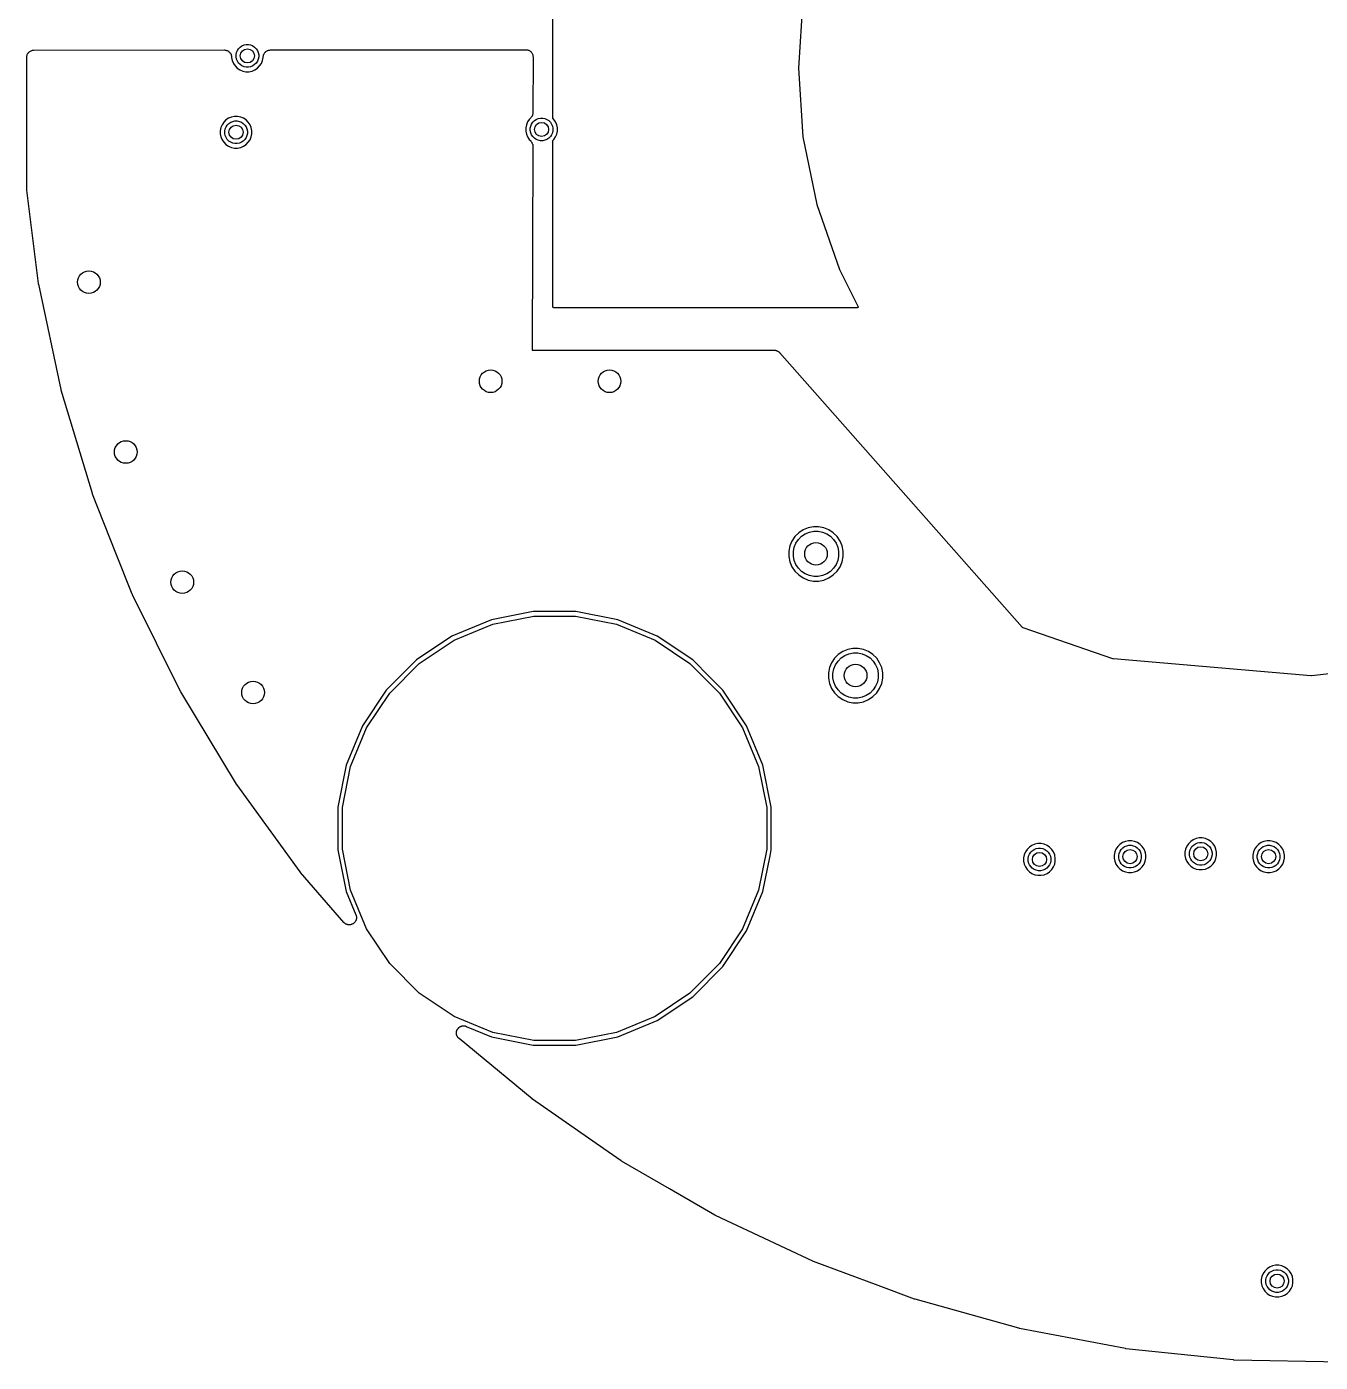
# Model space of a CAD drawing. Extents: x 115.8 to 161.5, y -138.1 to -92.4.
# Drawn here: x 115.9 to 138.76, y -138.13 to -114.53 of the extents above; entities that cross this region are included whole.
import ezdxf

# ---------------------------------------------------------------- set-up
doc = ezdxf.new("R2010")
doc.units = 0
doc.layers.add('BLACK', color=7, linetype='CONTINUOUS')

msp = doc.modelspace()

# ---------------------------------------------------------------- linework, layer by layer
at = {"layer": 'BLACK', "linetype": 'CONTINUOUS'}
for p, q in [((125.2, -116.149), (125.2, -113.42)), ((129.62, -114.049), (129.539, -115.265)), ((119.623, -114.955), (119.645, -114.923)), ((119.645, -114.923), (119.673, -114.895)), ((119.673, -114.895), (119.705, -114.873)), ((119.705, -114.873), (119.742, -114.858)), ((119.742, -114.858), (119.78, -114.85)), ((119.78, -114.85), (119.82, -114.85)), ((119.82, -114.85), (119.858, -114.858)), ((119.858, -114.858), (119.895, -114.873)), ((119.895, -114.873), (119.927, -114.895)), ((119.927, -114.895), (119.955, -114.923)), ((119.955, -114.923), (119.977, -114.955)), ((115.9, -115.075), (115.901, -115.063)), ((115.9, -115.076), (115.9, -115.075)), ((115.9, -115.076), (115.9, -115.076)), ((115.9, -115.076), (115.9, -115.076)), ((115.9, -115.077), (115.9, -115.076)), ((115.9, -117.405), (115.9, -115.077)), ((115.901, -115.063), (115.903, -115.051)), ((115.903, -115.05), (115.906, -115.039)), ((115.903, -115.051), (115.903, -115.05)), ((115.903, -115.051), (115.903, -115.051)), ((115.906, -115.039), (115.91, -115.028)), ((115.91, -115.027), (115.916, -115.016)), ((115.91, -115.028), (115.91, -115.027)), ((115.91, -115.027), (115.91, -115.027)), ((115.916, -115.016), (115.922, -115.006)), ((115.922, -115.005), (115.93, -114.996)), ((115.922, -115.006), (115.922, -115.005)), ((115.922, -115.006), (115.922, -115.006)), ((115.93, -114.996), (115.937, -114.987)), ((115.937, -114.987), (115.938, -114.987)), ((115.938, -114.986), (115.947, -114.979)), ((115.938, -114.987), (115.938, -114.986)), ((115.947, -114.979), (115.957, -114.971)), ((115.957, -114.971), (115.968, -114.965)), ((115.957, -114.971), (115.957, -114.971)), ((115.957, -114.971), (115.957, -114.971)), ((115.968, -114.965), (115.978, -114.96)), ((115.978, -114.96), (115.979, -114.959)), ((115.979, -114.959), (115.991, -114.956)), ((115.979, -114.959), (115.979, -114.959)), ((115.991, -114.956), (116.002, -114.952)), ((116.002, -114.952), (116.003, -114.952)), ((116.003, -114.952), (116.015, -114.951)), ((116.003, -114.952), (116.003, -114.952)), ((116.015, -114.951), (116.027, -114.95)), ((116.027, -114.95), (119.393, -114.946)), ((119.393, -114.946), (119.394, -114.946)), ((119.394, -114.946), (119.394, -114.946)), ((119.394, -114.946), (119.394, -114.946)), ((119.394, -114.946), (119.395, -114.946)), ((119.395, -114.946), (119.407, -114.948)), ((119.407, -114.948), (119.419, -114.949)), ((119.419, -114.949), (119.419, -114.949)), ((119.419, -114.949), (119.419, -114.949)), ((119.419, -114.949), (119.431, -114.953)), ((119.431, -114.953), (119.442, -114.956)), ((119.442, -114.956), (119.443, -114.957)), ((119.443, -114.957), (119.443, -114.957)), ((119.443, -114.957), (119.453, -114.962)), ((119.453, -114.962), (119.464, -114.968)), ((119.464, -114.968), (119.464, -114.968)), ((119.464, -114.968), (119.465, -114.969)), ((119.465, -114.969), (119.474, -114.976)), ((119.474, -114.976), (119.483, -114.984)), ((119.483, -114.984), (119.483, -114.984)), ((119.483, -114.984), (119.484, -114.984)), ((119.484, -114.984), (119.491, -114.994)), ((119.491, -114.994), (119.499, -115.003)), ((119.499, -115.003), (119.499, -115.003)), ((119.499, -115.003), (119.499, -115.004)), ((119.499, -115.004), (119.505, -115.014)), ((119.505, -115.014), (119.51, -115.025)), ((119.51, -115.025), (119.511, -115.025)), ((119.511, -115.025), (119.511, -115.026)), ((119.511, -115.026), (119.514, -115.037)), ((119.514, -115.037), (119.518, -115.049)), ((119.518, -115.049), (119.518, -115.049)), ((119.518, -115.049), (119.518, -115.049)), ((119.518, -115.049), (119.519, -115.061)), ((119.519, -115.061), (119.52, -115.073)), ((119.52, -115.073), (119.52, -115.078)), ((119.52, -115.078), (119.531, -115.132)), ((119.531, -115.132), (119.552, -115.183)), ((119.6, -115.03), (119.608, -114.992)), ((119.6, -115.07), (119.6, -115.03)), ((119.608, -115.108), (119.6, -115.07)), ((119.608, -114.992), (119.623, -114.955)), ((119.623, -115.145), (119.608, -115.108)), ((119.645, -115.177), (119.623, -115.145)), ((119.977, -115.145), (119.955, -115.177)), ((119.977, -114.955), (119.992, -114.992)), ((119.992, -115.108), (119.977, -115.145)), ((119.992, -114.992), (120, -115.03)), ((120, -115.07), (119.992, -115.108)), ((120, -115.03), (120, -115.07)), ((120.048, -115.183), (120.069, -115.132)), ((120.069, -115.132), (120.08, -115.078)), ((120.08, -115.071), (120.081, -115.059)), ((120.08, -115.072), (120.08, -115.071)), ((120.08, -115.073), (120.08, -115.072)), ((120.08, -115.072), (120.08, -115.072)), ((120.08, -115.072), (120.08, -115.072)), ((120.08, -115.078), (120.08, -115.073)), ((120.081, -115.059), (120.083, -115.047)), ((120.083, -115.046), (120.086, -115.035)), ((120.083, -115.047), (120.083, -115.046)), ((120.083, -115.047), (120.083, -115.047)), ((120.086, -115.035), (120.09, -115.023)), ((120.09, -115.023), (120.096, -115.012)), ((120.09, -115.023), (120.09, -115.023)), ((120.09, -115.023), (120.09, -115.023)), ((120.096, -115.012), (120.102, -115.002)), ((120.102, -115.001), (120.11, -114.992)), ((120.102, -115.002), (120.102, -115.001)), ((120.102, -115.001), (120.102, -115.001)), ((120.11, -114.992), (120.117, -114.983)), ((120.117, -114.983), (120.118, -114.982)), ((120.118, -114.982), (120.127, -114.974)), ((120.118, -114.982), (120.118, -114.982)), ((120.127, -114.974), (120.137, -114.967)), ((120.137, -114.966), (120.148, -114.961)), ((120.137, -114.967), (120.137, -114.966)), ((120.137, -114.967), (120.137, -114.967)), ((120.148, -114.961), (120.158, -114.955)), ((120.158, -114.955), (120.159, -114.955)), ((120.159, -114.955), (120.171, -114.951)), ((120.159, -114.955), (120.159, -114.955)), ((120.171, -114.951), (120.182, -114.948)), ((120.182, -114.948), (120.183, -114.948)), ((120.183, -114.948), (120.195, -114.947)), ((120.183, -114.948), (120.183, -114.948)), ((120.195, -114.947), (120.207, -114.946)), ((120.207, -114.946), (124.723, -114.941)), ((124.723, -114.941), (124.724, -114.941)), ((124.724, -114.941), (124.724, -114.941)), ((124.724, -114.941), (124.724, -114.941)), ((124.724, -114.941), (124.724, -114.941)), ((124.724, -114.941), (124.737, -114.942)), ((124.737, -114.942), (124.749, -114.944)), ((124.749, -114.944), (124.749, -114.944)), ((124.749, -114.944), (124.749, -114.944)), ((124.749, -114.944), (124.761, -114.947)), ((124.761, -114.947), (124.772, -114.951)), ((124.772, -114.951), (124.772, -114.951)), ((124.772, -114.951), (124.773, -114.951)), ((124.773, -114.951), (124.783, -114.957)), ((124.783, -114.957), (124.794, -114.963)), ((124.794, -114.963), (124.794, -114.963)), ((124.794, -114.963), (124.794, -114.963)), ((124.794, -114.963), (124.804, -114.971)), ((124.804, -114.971), (124.813, -114.979)), ((124.813, -114.979), (124.813, -114.979)), ((124.813, -114.979), (124.813, -114.979)), ((124.813, -114.979), (124.821, -114.988)), ((124.821, -114.988), (124.829, -114.998)), ((124.829, -114.998), (124.829, -114.998)), ((124.829, -114.998), (124.829, -114.998)), ((124.829, -114.998), (124.834, -115.009)), ((124.834, -115.009), (124.84, -115.02)), ((124.84, -115.02), (124.84, -115.02)), ((124.84, -115.02), (124.84, -115.02)), ((124.84, -115.02), (124.844, -115.032)), ((124.844, -115.032), (124.847, -115.044)), ((124.847, -115.044), (124.847, -115.044)), ((124.847, -115.044), (124.847, -115.044)), ((124.847, -115.044), (124.848, -115.056)), ((124.85, -115.068), (124.847, -116.055)), ((124.848, -115.056), (124.85, -115.068)), ((119.552, -115.183), (119.583, -115.228)), ((119.583, -115.228), (119.622, -115.267)), ((119.622, -115.267), (119.667, -115.298)), ((119.673, -115.205), (119.645, -115.177)), ((119.667, -115.298), (119.718, -115.319)), ((119.705, -115.227), (119.673, -115.205)), ((119.742, -115.242), (119.705, -115.227)), ((119.718, -115.319), (119.772, -115.33)), ((119.78, -115.25), (119.742, -115.242)), ((119.772, -115.33), (119.828, -115.33)), ((119.82, -115.25), (119.78, -115.25)), ((119.858, -115.242), (119.82, -115.25)), ((119.828, -115.33), (119.882, -115.319)), ((119.895, -115.227), (119.858, -115.242)), ((119.882, -115.319), (119.933, -115.298)), ((119.927, -115.205), (119.895, -115.227)), ((119.955, -115.177), (119.927, -115.205)), ((119.933, -115.298), (119.978, -115.267)), ((119.978, -115.267), (120.017, -115.228)), ((120.017, -115.228), (120.048, -115.183)), ((129.539, -115.265), (129.62, -116.481)), ((124.836, -116.105), (124.831, -116.115)), ((124.837, -116.104), (124.836, -116.105)), ((124.84, -116.092), (124.837, -116.103)), ((124.837, -116.103), (124.837, -116.104)), ((124.844, -116.081), (124.84, -116.092)), ((124.845, -116.068), (124.844, -116.08)), ((124.844, -116.08), (124.844, -116.081)), ((124.844, -116.081), (124.844, -116.081)), ((124.847, -116.057), (124.845, -116.068)), ((124.847, -116.055), (124.847, -116.055)), ((124.847, -116.055), (124.847, -116.055)), ((124.847, -116.055), (124.847, -116.055)), ((124.847, -116.055), (124.847, -116.057)), ((119.331, -116.318), (119.32, -116.372)), ((119.352, -116.267), (119.331, -116.318)), ((119.383, -116.222), (119.352, -116.267)), ((119.422, -116.183), (119.383, -116.222)), ((119.4, -116.38), (119.408, -116.342)), ((119.408, -116.342), (119.423, -116.305)), ((119.467, -116.152), (119.422, -116.183)), ((119.423, -116.305), (119.445, -116.273)), ((119.445, -116.273), (119.473, -116.245)), ((119.518, -116.131), (119.467, -116.152)), ((119.473, -116.245), (119.505, -116.223)), ((119.505, -116.223), (119.542, -116.208)), ((119.572, -116.12), (119.518, -116.131)), ((119.542, -116.208), (119.58, -116.2)), ((119.628, -116.12), (119.572, -116.12)), ((119.58, -116.2), (119.62, -116.2)), ((119.62, -116.2), (119.658, -116.208)), ((119.682, -116.131), (119.628, -116.12)), ((119.658, -116.208), (119.695, -116.223)), ((119.733, -116.152), (119.682, -116.131)), ((119.695, -116.223), (119.727, -116.245)), ((119.727, -116.245), (119.755, -116.273)), ((119.778, -116.183), (119.733, -116.152)), ((119.755, -116.273), (119.777, -116.305)), ((119.777, -116.305), (119.792, -116.342)), ((119.817, -116.222), (119.778, -116.183)), ((119.792, -116.342), (119.8, -116.38)), ((119.848, -116.267), (119.817, -116.222)), ((119.869, -116.318), (119.848, -116.267)), ((119.88, -116.372), (119.869, -116.318)), ((124.731, -116.268), (124.72, -116.322)), ((124.72, -116.322), (124.72, -116.378)), ((124.752, -116.217), (124.731, -116.268)), ((124.783, -116.172), (124.752, -116.217)), ((124.81, -116.144), (124.783, -116.172)), ((124.8, -116.33), (124.808, -116.292)), ((124.8, -116.37), (124.8, -116.33)), ((124.808, -116.292), (124.823, -116.255)), ((124.817, -116.135), (124.81, -116.144)), ((124.824, -116.127), (124.817, -116.135)), ((124.823, -116.255), (124.845, -116.223)), ((124.825, -116.126), (124.824, -116.127)), ((124.831, -116.115), (124.825, -116.125)), ((124.825, -116.125), (124.825, -116.126)), ((124.845, -116.223), (124.873, -116.195)), ((124.873, -116.195), (124.905, -116.173)), ((124.905, -116.173), (124.942, -116.158)), ((124.942, -116.158), (124.98, -116.15)), ((124.98, -116.15), (125.02, -116.15)), ((125.02, -116.15), (125.058, -116.158)), ((125.058, -116.158), (125.095, -116.173)), ((125.095, -116.173), (125.127, -116.195)), ((125.127, -116.195), (125.155, -116.223)), ((125.155, -116.223), (125.177, -116.255)), ((125.177, -116.255), (125.192, -116.292)), ((125.192, -116.292), (125.2, -116.33)), ((125.2, -116.15), (125.2, -116.149)), ((125.2, -116.151), (125.2, -116.15)), ((125.201, -116.152), (125.2, -116.151)), ((125.2, -116.151), (125.2, -116.151)), ((125.2, -116.151), (125.2, -116.151)), ((125.2, -116.33), (125.2, -116.37)), ((125.201, -116.153), (125.201, -116.152)), ((125.201, -116.154), (125.201, -116.153)), ((125.202, -116.155), (125.201, -116.154)), ((125.201, -116.154), (125.201, -116.154)), ((125.202, -116.156), (125.202, -116.155)), ((125.203, -116.157), (125.202, -116.156)), ((125.202, -116.156), (125.202, -116.156)), ((125.202, -116.156), (125.202, -116.156)), ((125.204, -116.158), (125.203, -116.157)), ((125.217, -116.172), (125.204, -116.158)), ((125.204, -116.158), (125.204, -116.158)), ((125.204, -116.158), (125.204, -116.158)), ((125.204, -116.158), (125.204, -116.158)), ((125.248, -116.217), (125.217, -116.172)), ((125.269, -116.268), (125.248, -116.217)), ((125.28, -116.322), (125.269, -116.268)), ((125.28, -116.378), (125.28, -116.322)), ((119.32, -116.372), (119.32, -116.428)), ((119.32, -116.428), (119.331, -116.482)), ((119.331, -116.482), (119.352, -116.533)), ((119.352, -116.533), (119.383, -116.578)), ((119.383, -116.578), (119.422, -116.617)), ((119.4, -116.42), (119.4, -116.38)), ((119.408, -116.458), (119.4, -116.42)), ((119.423, -116.495), (119.408, -116.458)), ((119.445, -116.527), (119.423, -116.495)), ((119.473, -116.555), (119.445, -116.527)), ((119.505, -116.577), (119.473, -116.555)), ((119.542, -116.592), (119.505, -116.577)), ((119.695, -116.577), (119.658, -116.592)), ((119.727, -116.555), (119.695, -116.577)), ((119.755, -116.527), (119.727, -116.555)), ((119.777, -116.495), (119.755, -116.527)), ((119.792, -116.458), (119.777, -116.495)), ((119.778, -116.617), (119.817, -116.578)), ((119.8, -116.42), (119.792, -116.458)), ((119.8, -116.38), (119.8, -116.42)), ((119.817, -116.578), (119.848, -116.533)), ((119.848, -116.533), (119.869, -116.482)), ((119.869, -116.482), (119.88, -116.428)), ((119.88, -116.428), (119.88, -116.372)), ((124.72, -116.378), (124.731, -116.432)), ((124.731, -116.432), (124.752, -116.483)), ((124.752, -116.483), (124.783, -116.528)), ((124.783, -116.528), (124.808, -116.554)), ((124.808, -116.408), (124.8, -116.37)), ((124.823, -116.445), (124.808, -116.408)), ((124.808, -116.554), (124.808, -116.554)), ((124.808, -116.554), (124.808, -116.554)), ((124.808, -116.554), (124.809, -116.554)), ((124.809, -116.554), (124.809, -116.555)), ((124.809, -116.555), (124.817, -116.564)), ((124.817, -116.564), (124.824, -116.574)), ((124.845, -116.477), (124.823, -116.445)), ((124.824, -116.574), (124.824, -116.574)), ((124.824, -116.574), (124.825, -116.575)), ((124.825, -116.575), (124.83, -116.585)), ((124.873, -116.505), (124.845, -116.477)), ((124.905, -116.527), (124.873, -116.505)), ((124.942, -116.542), (124.905, -116.527)), ((124.98, -116.55), (124.942, -116.542)), ((125.02, -116.55), (124.98, -116.55)), ((125.058, -116.542), (125.02, -116.55)), ((125.095, -116.527), (125.058, -116.542)), ((125.127, -116.505), (125.095, -116.527)), ((125.155, -116.477), (125.127, -116.505)), ((125.177, -116.445), (125.155, -116.477)), ((125.192, -116.408), (125.177, -116.445)), ((125.2, -116.37), (125.192, -116.408)), ((125.2, -116.549), (125.201, -116.547)), ((125.2, -116.55), (125.2, -116.549)), ((125.2, -116.549), (125.2, -116.549)), ((125.2, -116.549), (125.2, -116.549)), ((125.2, -116.551), (125.2, -116.55)), ((125.2, -119.487), (125.2, -116.551)), ((125.2, -116.551), (125.2, -116.551)), ((125.201, -116.546), (125.202, -116.545)), ((125.201, -116.547), (125.201, -116.546)), ((125.201, -116.546), (125.201, -116.546)), ((125.201, -116.546), (125.201, -116.546)), ((125.202, -116.544), (125.203, -116.543)), ((125.202, -116.545), (125.202, -116.544)), ((125.202, -116.544), (125.202, -116.544)), ((125.202, -116.544), (125.202, -116.544)), ((125.203, -116.543), (125.204, -116.542)), ((125.204, -116.542), (125.217, -116.528)), ((125.217, -116.528), (125.248, -116.483)), ((125.248, -116.483), (125.269, -116.432)), ((125.269, -116.432), (125.28, -116.378)), ((129.62, -116.481), (129.863, -117.676)), ((119.422, -116.617), (119.467, -116.648)), ((119.467, -116.648), (119.518, -116.669)), ((119.518, -116.669), (119.572, -116.68)), ((119.58, -116.6), (119.542, -116.592)), ((119.572, -116.68), (119.628, -116.68)), ((119.62, -116.6), (119.58, -116.6)), ((119.658, -116.592), (119.62, -116.6)), ((119.628, -116.68), (119.682, -116.669)), ((119.682, -116.669), (119.733, -116.648)), ((119.733, -116.648), (119.778, -116.617)), ((124.83, -116.585), (124.836, -116.596)), ((124.845, -116.644), (124.835, -120.244)), ((124.836, -116.596), (124.836, -116.596)), ((124.836, -116.596), (124.836, -116.597)), ((124.836, -116.597), (124.839, -116.608)), ((124.839, -116.608), (124.843, -116.619)), ((124.843, -116.619), (124.843, -116.62)), ((124.843, -116.62), (124.843, -116.62)), ((124.843, -116.62), (124.844, -116.632)), ((124.844, -116.632), (124.845, -116.644)), ((115.901, -117.412), (115.9, -117.405)), ((115.901, -117.419), (115.901, -117.412)), ((115.901, -117.421), (115.901, -117.419)), ((116.11, -119.074), (115.901, -117.421)), ((129.863, -117.676), (130.263, -118.828)), ((130.263, -118.828), (130.593, -119.482)), ((116.111, -119.079), (116.11, -119.074)), ((116.111, -119.083), (116.111, -119.079)), ((116.112, -119.085), (116.111, -119.083)), ((116.508, -120.948), (116.112, -119.085)), ((125.2, -119.488), (125.2, -119.487)), ((125.2, -119.49), (125.2, -119.488)), ((125.201, -119.491), (125.2, -119.49)), ((125.2, -119.49), (125.2, -119.49)), ((125.2, -119.49), (125.2, -119.49)), ((125.201, -119.492), (125.201, -119.491)), ((125.202, -119.493), (125.201, -119.492)), ((125.201, -119.492), (125.201, -119.492)), ((125.201, -119.492), (125.201, -119.492)), ((125.202, -119.494), (125.202, -119.493)), ((125.203, -119.495), (125.202, -119.494)), ((125.202, -119.494), (125.202, -119.494)), ((125.202, -119.494), (125.202, -119.494)), ((125.204, -119.496), (125.203, -119.495)), ((125.205, -119.497), (125.204, -119.496)), ((125.204, -119.496), (125.204, -119.496)), ((125.204, -119.496), (125.204, -119.496)), ((125.206, -119.498), (125.205, -119.497)), ((125.207, -119.498), (125.206, -119.498)), ((125.206, -119.498), (125.206, -119.498)), ((125.206, -119.498), (125.206, -119.498)), ((125.208, -119.499), (125.207, -119.498)), ((125.209, -119.499), (125.208, -119.499)), ((125.208, -119.499), (125.208, -119.499)), ((125.208, -119.499), (125.208, -119.499)), ((125.21, -119.5), (125.209, -119.499)), ((125.211, -119.5), (125.21, -119.5)), ((125.21, -119.5), (125.21, -119.5)), ((125.21, -119.5), (125.21, -119.5)), ((125.213, -119.5), (125.211, -119.5)), ((130.582, -119.5), (125.213, -119.5)), ((125.213, -119.5), (125.213, -119.5)), ((125.213, -119.5), (125.213, -119.5)), ((130.583, -119.5), (130.582, -119.5)), ((130.582, -119.5), (130.582, -119.5)), ((130.584, -119.5), (130.583, -119.5)), ((130.583, -119.5), (130.583, -119.5)), ((130.585, -119.5), (130.584, -119.5)), ((130.586, -119.499), (130.585, -119.5)), ((130.585, -119.5), (130.585, -119.5)), ((130.587, -119.499), (130.586, -119.499)), ((130.588, -119.498), (130.587, -119.499)), ((130.587, -119.499), (130.587, -119.499)), ((130.587, -119.499), (130.587, -119.499)), ((130.589, -119.498), (130.588, -119.498)), ((130.59, -119.497), (130.589, -119.497)), ((130.589, -119.497), (130.589, -119.498)), ((130.589, -119.498), (130.589, -119.498)), ((130.591, -119.496), (130.59, -119.497)), ((130.592, -119.495), (130.591, -119.496)), ((130.591, -119.496), (130.591, -119.496)), ((130.591, -119.496), (130.591, -119.496)), ((130.593, -119.494), (130.592, -119.494)), ((130.592, -119.494), (130.592, -119.494)), ((130.592, -119.494), (130.592, -119.495)), ((130.593, -119.482), (130.593, -119.482)), ((130.593, -119.482), (130.593, -119.482)), ((130.593, -119.482), (130.594, -119.483)), ((130.594, -119.492), (130.593, -119.492)), ((130.593, -119.492), (130.593, -119.493)), ((130.593, -119.493), (130.593, -119.494)), ((130.594, -119.483), (130.594, -119.483)), ((130.594, -119.483), (130.594, -119.484)), ((130.594, -119.484), (130.594, -119.484)), ((130.594, -119.484), (130.594, -119.485)), ((130.594, -119.485), (130.594, -119.486)), ((130.594, -119.486), (130.594, -119.487)), ((130.594, -119.487), (130.594, -119.487)), ((130.594, -119.487), (130.594, -119.487)), ((130.594, -119.487), (130.594, -119.488)), ((130.594, -119.488), (130.594, -119.489)), ((130.594, -119.489), (130.594, -119.489)), ((130.594, -119.489), (130.594, -119.49)), ((130.594, -119.49), (130.594, -119.491)), ((130.594, -119.491), (130.594, -119.491)), ((130.594, -119.491), (130.594, -119.492)), ((124.835, -120.244), (124.835, -120.249)), ((124.835, -120.249), (124.841, -120.25)), ((124.841, -120.25), (129.108, -120.25)), ((129.108, -120.25), (129.11, -120.25)), ((129.11, -120.25), (129.113, -120.25)), ((129.113, -120.25), (129.116, -120.25)), ((129.116, -120.25), (129.125, -120.252)), ((129.125, -120.252), (129.134, -120.253)), ((129.134, -120.253), (129.138, -120.254)), ((129.138, -120.254), (129.141, -120.254)), ((129.141, -120.254), (129.149, -120.257)), ((129.149, -120.257), (129.158, -120.26)), ((129.158, -120.26), (129.161, -120.262)), ((129.161, -120.262), (129.164, -120.263)), ((129.164, -120.263), (129.172, -120.268)), ((129.172, -120.268), (129.18, -120.272)), ((129.18, -120.272), (129.182, -120.274)), ((129.182, -120.274), (129.185, -120.276)), ((129.185, -120.276), (129.192, -120.282)), ((129.192, -120.282), (129.199, -120.288)), ((129.199, -120.288), (129.201, -120.291)), ((129.201, -120.291), (129.203, -120.293)), ((129.203, -120.293), (133.496, -125.145)), ((116.509, -120.953), (116.508, -120.948)), ((116.51, -120.957), (116.509, -120.953)), ((116.51, -120.959), (116.51, -120.957)), ((117.061, -122.783), (116.51, -120.959)), ((117.063, -122.787), (117.061, -122.783)), ((117.064, -122.791), (117.063, -122.787)), ((117.065, -122.793), (117.064, -122.791)), ((117.478, -123.837), (117.065, -122.793)), ((129.623, -123.425), (129.544, -123.477)), ((129.71, -123.388), (129.623, -123.425)), ((129.803, -123.37), (129.71, -123.388)), ((129.897, -123.37), (129.803, -123.37)), ((129.99, -123.388), (129.897, -123.37)), ((130.077, -123.425), (129.99, -123.388)), ((130.156, -123.477), (130.077, -123.425)), ((129.425, -123.623), (129.388, -123.71)), ((129.477, -123.544), (129.425, -123.623)), ((129.465, -123.733), (129.496, -123.661)), ((129.544, -123.477), (129.477, -123.544)), ((129.496, -123.661), (129.539, -123.595)), ((129.539, -123.595), (129.595, -123.539)), ((129.595, -123.539), (129.661, -123.496)), ((129.661, -123.496), (129.733, -123.465)), ((129.733, -123.465), (129.811, -123.45)), ((129.811, -123.45), (129.889, -123.45)), ((129.889, -123.45), (129.967, -123.465)), ((129.967, -123.465), (130.039, -123.496)), ((130.039, -123.496), (130.105, -123.539)), ((130.105, -123.539), (130.161, -123.595)), ((130.223, -123.544), (130.156, -123.477)), ((130.161, -123.595), (130.204, -123.661)), ((130.204, -123.661), (130.235, -123.733)), ((130.275, -123.623), (130.223, -123.544)), ((130.312, -123.71), (130.275, -123.623)), ((117.766, -124.564), (117.478, -123.837)), ((117.478, -123.837), (117.478, -123.837)), ((129.388, -123.71), (129.37, -123.803)), ((129.37, -123.803), (129.37, -123.897)), ((129.37, -123.897), (129.388, -123.99)), ((129.45, -123.811), (129.465, -123.733)), ((129.45, -123.889), (129.45, -123.811)), ((129.465, -123.967), (129.45, -123.889)), ((130.235, -123.733), (130.25, -123.811)), ((130.25, -123.889), (130.235, -123.967)), ((130.25, -123.811), (130.25, -123.889)), ((130.33, -123.803), (130.312, -123.71)), ((130.312, -123.99), (130.33, -123.897)), ((130.33, -123.897), (130.33, -123.803)), ((129.388, -123.99), (129.425, -124.077)), ((129.425, -124.077), (129.477, -124.156)), ((129.496, -124.039), (129.465, -123.967)), ((129.539, -124.105), (129.496, -124.039)), ((129.595, -124.161), (129.539, -124.105)), ((130.161, -124.105), (130.105, -124.161)), ((130.204, -124.039), (130.161, -124.105)), ((130.235, -123.967), (130.204, -124.039)), ((130.223, -124.156), (130.275, -124.077)), ((130.275, -124.077), (130.312, -123.99)), ((129.477, -124.156), (129.544, -124.223)), ((129.544, -124.223), (129.623, -124.275)), ((129.661, -124.204), (129.595, -124.161)), ((129.623, -124.275), (129.71, -124.312)), ((129.733, -124.235), (129.661, -124.204)), ((129.71, -124.312), (129.803, -124.33)), ((129.811, -124.25), (129.733, -124.235)), ((129.803, -124.33), (129.897, -124.33)), ((129.889, -124.25), (129.811, -124.25)), ((129.967, -124.235), (129.889, -124.25)), ((129.897, -124.33), (129.99, -124.312)), ((130.039, -124.204), (129.967, -124.235)), ((129.99, -124.312), (130.077, -124.275)), ((130.105, -124.161), (130.039, -124.204)), ((130.077, -124.275), (130.156, -124.223)), ((130.156, -124.223), (130.223, -124.156)), ((117.768, -124.568), (117.766, -124.564)), ((117.769, -124.572), (117.768, -124.568)), ((117.77, -124.574), (117.769, -124.572)), ((118.617, -126.28), (117.77, -124.574)), ((124.113, -125.017), (123.416, -125.306)), ((124.853, -124.87), (124.113, -125.017)), ((124.136, -125.094), (124.861, -124.95)), ((125.607, -124.87), (124.853, -124.87)), ((124.861, -124.95), (125.599, -124.95)), ((125.599, -124.95), (126.324, -125.094)), ((126.347, -125.017), (125.607, -124.87)), ((127.044, -125.306), (126.347, -125.017)), ((123.416, -125.306), (122.788, -125.725)), ((123.454, -125.377), (124.136, -125.094)), ((126.324, -125.094), (127.006, -125.377)), ((127.671, -125.725), (127.044, -125.306)), ((133.496, -125.145), (133.5, -125.15)), ((133.5, -125.15), (133.502, -125.151)), ((133.502, -125.151), (133.504, -125.151)), ((133.504, -125.151), (135.093, -125.697)), ((122.839, -125.787), (123.454, -125.377)), ((127.006, -125.377), (127.62, -125.787)), ((130.41, -125.538), (130.323, -125.575)), ((130.503, -125.52), (130.41, -125.538)), ((130.597, -125.52), (130.503, -125.52)), ((130.69, -125.538), (130.597, -125.52)), ((130.777, -125.575), (130.69, -125.538)), ((122.788, -125.725), (122.255, -126.259)), ((122.317, -126.31), (122.839, -125.787)), ((127.62, -125.787), (128.143, -126.31)), ((127.976, -126.03), (127.671, -125.725)), ((130.125, -125.773), (130.088, -125.86)), ((130.177, -125.694), (130.125, -125.773)), ((130.244, -125.627), (130.177, -125.694)), ((130.196, -125.811), (130.239, -125.745)), ((130.239, -125.745), (130.295, -125.689)), ((130.323, -125.575), (130.244, -125.627)), ((130.295, -125.689), (130.361, -125.646)), ((130.361, -125.646), (130.433, -125.615)), ((130.433, -125.615), (130.511, -125.6)), ((130.511, -125.6), (130.589, -125.6)), ((130.589, -125.6), (130.667, -125.615)), ((130.667, -125.615), (130.739, -125.646)), ((130.739, -125.646), (130.805, -125.689)), ((130.856, -125.627), (130.777, -125.575)), ((130.805, -125.689), (130.861, -125.745)), ((130.923, -125.694), (130.856, -125.627)), ((130.861, -125.745), (130.904, -125.811)), ((130.975, -125.773), (130.923, -125.694)), ((131.012, -125.86), (130.975, -125.773)), ((135.093, -125.697), (135.108, -125.701)), ((135.108, -125.701), (138.594, -125.999)), ((138.606, -125.999), (141.297, -125.7)), ((130.088, -125.86), (130.07, -125.953)), ((130.07, -125.953), (130.07, -126.047)), ((130.15, -125.961), (130.165, -125.883)), ((130.15, -126.039), (130.15, -125.961)), ((130.165, -125.883), (130.196, -125.811)), ((130.904, -125.811), (130.935, -125.883)), ((130.935, -125.883), (130.95, -125.961)), ((130.95, -125.961), (130.95, -126.039)), ((131.03, -125.953), (131.012, -125.86)), ((131.03, -126.047), (131.03, -125.953)), ((138.594, -125.999), (138.606, -125.999)), ((122.255, -126.259), (121.836, -126.886)), ((128.205, -126.259), (127.976, -126.03)), ((127.976, -126.03), (127.976, -126.03)), ((128.624, -126.886), (128.205, -126.259)), ((130.07, -126.047), (130.088, -126.14)), ((130.088, -126.14), (130.125, -126.227)), ((130.125, -126.227), (130.177, -126.306)), ((130.165, -126.117), (130.15, -126.039)), ((130.196, -126.189), (130.165, -126.117)), ((130.239, -126.255), (130.196, -126.189)), ((130.295, -126.311), (130.239, -126.255)), ((130.861, -126.255), (130.805, -126.311)), ((130.904, -126.189), (130.861, -126.255)), ((130.935, -126.117), (130.904, -126.189)), ((130.923, -126.306), (130.975, -126.227)), ((130.95, -126.039), (130.935, -126.117)), ((130.975, -126.227), (131.012, -126.14)), ((131.012, -126.14), (131.03, -126.047)), ((118.62, -126.284), (118.617, -126.28)), ((118.622, -126.288), (118.62, -126.284)), ((118.622, -126.289), (118.622, -126.288)), ((119.609, -127.919), (118.622, -126.289)), ((121.907, -126.924), (122.317, -126.31)), ((128.143, -126.31), (128.553, -126.924)), ((130.177, -126.306), (130.244, -126.373)), ((130.244, -126.373), (130.323, -126.425)), ((130.361, -126.354), (130.295, -126.311)), ((130.323, -126.425), (130.41, -126.462)), ((130.433, -126.385), (130.361, -126.354)), ((130.41, -126.462), (130.503, -126.48)), ((130.511, -126.4), (130.433, -126.385)), ((130.503, -126.48), (130.597, -126.48)), ((130.589, -126.4), (130.511, -126.4)), ((130.667, -126.385), (130.589, -126.4)), ((130.597, -126.48), (130.69, -126.462)), ((130.739, -126.354), (130.667, -126.385)), ((130.69, -126.462), (130.777, -126.425)), ((130.805, -126.311), (130.739, -126.354)), ((130.777, -126.425), (130.856, -126.373)), ((130.856, -126.373), (130.923, -126.306)), ((121.836, -126.886), (121.547, -127.583)), ((121.624, -127.606), (121.907, -126.924)), ((128.553, -126.924), (128.836, -127.606)), ((128.913, -127.583), (128.624, -126.886)), ((121.547, -127.583), (121.4, -128.323)), ((121.48, -128.331), (121.624, -127.606)), ((128.836, -127.606), (128.98, -128.331)), ((129.06, -128.323), (128.913, -127.583)), ((119.612, -127.923), (119.609, -127.919)), ((119.614, -127.927), (119.612, -127.923)), ((119.615, -127.928), (119.614, -127.927)), ((120.735, -129.469), (119.615, -127.928)), ((121.4, -128.323), (121.4, -129.077)), ((121.48, -129.069), (121.48, -128.331)), ((128.98, -128.331), (128.98, -129.069)), ((129.06, -129.077), (129.06, -128.323)), ((121.4, -129.077), (121.547, -129.817)), ((121.624, -129.794), (121.48, -129.069)), ((128.98, -129.069), (128.836, -129.794)), ((129.038, -129.185), (129.06, -129.077)), ((133.583, -129.072), (133.552, -129.117)), ((133.622, -129.033), (133.583, -129.072)), ((133.667, -129.002), (133.622, -129.033)), ((133.718, -128.981), (133.667, -129.002)), ((133.673, -129.095), (133.705, -129.073)), ((133.705, -129.073), (133.742, -129.058)), ((133.772, -128.97), (133.718, -128.981)), ((133.742, -129.058), (133.78, -129.05)), ((133.828, -128.97), (133.772, -128.97)), ((133.78, -129.05), (133.82, -129.05)), ((133.82, -129.05), (133.858, -129.058)), ((133.882, -128.981), (133.828, -128.97)), ((133.858, -129.058), (133.895, -129.073)), ((133.933, -129.002), (133.882, -128.981)), ((133.895, -129.073), (133.927, -129.095)), ((133.978, -129.033), (133.933, -129.002)), ((134.017, -129.072), (133.978, -129.033)), ((134.048, -129.117), (134.017, -129.072)), ((135.152, -129.067), (135.131, -129.118)), ((135.183, -129.022), (135.152, -129.067)), ((135.222, -128.983), (135.183, -129.022)), ((135.267, -128.952), (135.222, -128.983)), ((135.223, -129.105), (135.245, -129.073)), ((135.245, -129.073), (135.273, -129.045)), ((135.318, -128.931), (135.267, -128.952)), ((135.273, -129.045), (135.305, -129.023)), ((135.305, -129.023), (135.342, -129.008)), ((135.372, -128.92), (135.318, -128.931)), ((135.342, -129.008), (135.38, -129)), ((135.428, -128.92), (135.372, -128.92)), ((135.38, -129), (135.42, -129)), ((135.42, -129), (135.458, -129.008)), ((135.482, -128.931), (135.428, -128.92)), ((135.458, -129.008), (135.495, -129.023)), ((135.533, -128.952), (135.482, -128.931)), ((135.495, -129.023), (135.527, -129.045)), ((135.527, -129.045), (135.555, -129.073)), ((135.578, -128.983), (135.533, -128.952)), ((135.555, -129.073), (135.577, -129.105)), ((135.617, -129.022), (135.578, -128.983)), ((135.648, -129.067), (135.617, -129.022)), ((135.669, -129.118), (135.648, -129.067)), ((136.381, -129.068), (136.37, -129.122)), ((136.402, -129.017), (136.381, -129.068)), ((136.433, -128.972), (136.402, -129.017)), ((136.472, -128.933), (136.433, -128.972)), ((136.458, -129.092), (136.473, -129.055)), ((136.517, -128.902), (136.472, -128.933)), ((136.473, -129.055), (136.495, -129.023)), ((136.495, -129.023), (136.523, -128.995)), ((136.568, -128.881), (136.517, -128.902)), ((136.523, -128.995), (136.555, -128.973)), ((136.555, -128.973), (136.592, -128.958)), ((136.622, -128.87), (136.568, -128.881)), ((136.592, -128.958), (136.63, -128.95)), ((136.678, -128.87), (136.622, -128.87)), ((136.63, -128.95), (136.67, -128.95)), ((136.67, -128.95), (136.708, -128.958)), ((136.732, -128.881), (136.678, -128.87)), ((136.708, -128.958), (136.745, -128.973)), ((136.783, -128.902), (136.732, -128.881)), ((136.745, -128.973), (136.777, -128.995)), ((136.777, -128.995), (136.805, -129.023)), ((136.828, -128.933), (136.783, -128.902)), ((136.805, -129.023), (136.827, -129.055)), ((136.827, -129.055), (136.842, -129.092)), ((136.867, -128.972), (136.828, -128.933)), ((136.898, -129.017), (136.867, -128.972)), ((136.919, -129.068), (136.898, -129.017)), ((136.93, -129.122), (136.919, -129.068)), ((137.602, -129.067), (137.581, -129.118)), ((137.633, -129.022), (137.602, -129.067)), ((137.672, -128.983), (137.633, -129.022)), ((137.717, -128.952), (137.672, -128.983)), ((137.673, -129.105), (137.695, -129.073)), ((137.695, -129.073), (137.723, -129.045)), ((137.768, -128.931), (137.717, -128.952)), ((137.723, -129.045), (137.755, -129.023)), ((137.755, -129.023), (137.792, -129.008)), ((137.822, -128.92), (137.768, -128.931)), ((137.792, -129.008), (137.83, -129)), ((137.878, -128.92), (137.822, -128.92)), ((137.83, -129), (137.87, -129)), ((137.87, -129), (137.908, -129.008)), ((137.932, -128.931), (137.878, -128.92)), ((137.908, -129.008), (137.945, -129.023)), ((137.983, -128.952), (137.932, -128.931)), ((137.945, -129.023), (137.977, -129.045)), ((137.977, -129.045), (138.005, -129.073)), ((138.028, -128.983), (137.983, -128.952)), ((138.005, -129.073), (138.027, -129.105)), ((138.067, -129.022), (138.028, -128.983)), ((138.098, -129.067), (138.067, -129.022)), ((138.119, -129.118), (138.098, -129.067)), ((128.913, -129.817), (129.038, -129.185)), ((133.531, -129.168), (133.52, -129.222)), ((133.52, -129.222), (133.52, -129.278)), ((133.52, -129.278), (133.531, -129.332)), ((133.552, -129.117), (133.531, -129.168)), ((133.6, -129.23), (133.608, -129.192)), ((133.6, -129.27), (133.6, -129.23)), ((133.608, -129.308), (133.6, -129.27)), ((133.608, -129.192), (133.623, -129.155)), ((133.623, -129.345), (133.608, -129.308)), ((133.623, -129.155), (133.645, -129.123)), ((133.645, -129.123), (133.673, -129.095)), ((133.927, -129.095), (133.955, -129.123)), ((133.955, -129.123), (133.977, -129.155)), ((133.977, -129.155), (133.992, -129.192)), ((133.992, -129.308), (133.977, -129.345)), ((133.992, -129.192), (134, -129.23)), ((134, -129.27), (133.992, -129.308)), ((134, -129.23), (134, -129.27)), ((134.069, -129.168), (134.048, -129.117)), ((134.072, -129.185), (134.069, -129.168)), ((134.069, -129.332), (134.08, -129.278)), ((134.08, -129.222), (134.072, -129.185)), ((134.072, -129.185), (134.072, -129.185)), ((134.08, -129.278), (134.08, -129.222)), ((135.131, -129.118), (135.12, -129.172)), ((135.12, -129.172), (135.12, -129.228)), ((135.12, -129.228), (135.131, -129.282)), ((135.131, -129.282), (135.152, -129.333)), ((135.2, -129.18), (135.208, -129.142)), ((135.2, -129.22), (135.2, -129.18)), ((135.208, -129.258), (135.2, -129.22)), ((135.208, -129.142), (135.223, -129.105)), ((135.223, -129.295), (135.208, -129.258)), ((135.245, -129.327), (135.223, -129.295)), ((135.273, -129.355), (135.245, -129.327)), ((135.555, -129.327), (135.527, -129.355)), ((135.577, -129.295), (135.555, -129.327)), ((135.577, -129.105), (135.592, -129.142)), ((135.592, -129.258), (135.577, -129.295)), ((135.592, -129.142), (135.6, -129.18)), ((135.6, -129.22), (135.592, -129.258)), ((135.6, -129.18), (135.6, -129.22)), ((135.648, -129.333), (135.669, -129.282)), ((135.672, -129.135), (135.669, -129.118)), ((135.669, -129.282), (135.68, -129.228)), ((135.68, -129.172), (135.672, -129.135)), ((135.672, -129.135), (135.672, -129.135)), ((135.68, -129.228), (135.68, -129.172)), ((136.37, -129.122), (136.37, -129.178)), ((136.37, -129.178), (136.381, -129.232)), ((136.381, -129.232), (136.402, -129.283)), ((136.402, -129.283), (136.433, -129.328)), ((136.45, -129.13), (136.458, -129.092)), ((136.45, -129.17), (136.45, -129.13)), ((136.458, -129.208), (136.45, -129.17)), ((136.473, -129.245), (136.458, -129.208)), ((136.495, -129.277), (136.473, -129.245)), ((136.523, -129.305), (136.495, -129.277)), ((136.555, -129.327), (136.523, -129.305)), ((136.592, -129.342), (136.555, -129.327)), ((136.745, -129.327), (136.708, -129.342)), ((136.777, -129.305), (136.745, -129.327)), ((136.805, -129.277), (136.777, -129.305)), ((136.827, -129.245), (136.805, -129.277)), ((136.842, -129.208), (136.827, -129.245)), ((136.842, -129.092), (136.85, -129.13)), ((136.85, -129.17), (136.842, -129.208)), ((136.85, -129.13), (136.85, -129.17)), ((136.867, -129.328), (136.898, -129.283)), ((136.898, -129.283), (136.919, -129.232)), ((136.919, -129.232), (136.93, -129.178)), ((136.93, -129.178), (136.93, -129.122)), ((137.581, -129.118), (137.57, -129.172)), ((137.57, -129.172), (137.57, -129.228)), ((137.57, -129.228), (137.581, -129.282)), ((137.581, -129.282), (137.602, -129.333)), ((137.65, -129.18), (137.658, -129.142)), ((137.65, -129.22), (137.65, -129.18)), ((137.658, -129.258), (137.65, -129.22)), ((137.658, -129.142), (137.673, -129.105)), ((137.673, -129.295), (137.658, -129.258)), ((137.695, -129.327), (137.673, -129.295)), ((137.723, -129.355), (137.695, -129.327)), ((138.005, -129.327), (137.977, -129.355)), ((138.027, -129.295), (138.005, -129.327)), ((138.027, -129.105), (138.042, -129.142)), ((138.042, -129.258), (138.027, -129.295)), ((138.042, -129.142), (138.05, -129.18)), ((138.05, -129.22), (138.042, -129.258)), ((138.05, -129.18), (138.05, -129.22)), ((138.098, -129.333), (138.119, -129.282)), ((138.13, -129.172), (138.119, -129.118)), ((138.119, -129.282), (138.13, -129.228)), ((138.13, -129.228), (138.13, -129.172)), ((120.738, -129.473), (120.735, -129.469)), ((120.741, -129.476), (120.738, -129.473)), ((120.742, -129.478), (120.741, -129.476)), ((121.505, -130.361), (120.742, -129.478)), ((133.531, -129.332), (133.552, -129.383)), ((133.552, -129.383), (133.583, -129.428)), ((133.583, -129.428), (133.622, -129.467)), ((133.622, -129.467), (133.667, -129.498)), ((133.645, -129.377), (133.623, -129.345)), ((133.673, -129.405), (133.645, -129.377)), ((133.667, -129.498), (133.718, -129.519)), ((133.705, -129.427), (133.673, -129.405)), ((133.742, -129.442), (133.705, -129.427)), ((133.718, -129.519), (133.772, -129.53)), ((133.78, -129.45), (133.742, -129.442)), ((133.772, -129.53), (133.828, -129.53)), ((133.82, -129.45), (133.78, -129.45)), ((133.858, -129.442), (133.82, -129.45)), ((133.828, -129.53), (133.882, -129.519)), ((133.895, -129.427), (133.858, -129.442)), ((133.882, -129.519), (133.933, -129.498)), ((133.927, -129.405), (133.895, -129.427)), ((133.955, -129.377), (133.927, -129.405)), ((133.933, -129.498), (133.978, -129.467)), ((133.977, -129.345), (133.955, -129.377)), ((133.978, -129.467), (134.017, -129.428)), ((134.017, -129.428), (134.048, -129.383)), ((134.048, -129.383), (134.069, -129.332)), ((135.152, -129.333), (135.183, -129.378)), ((135.183, -129.378), (135.222, -129.417)), ((135.222, -129.417), (135.267, -129.448)), ((135.267, -129.448), (135.318, -129.469)), ((135.305, -129.377), (135.273, -129.355)), ((135.342, -129.392), (135.305, -129.377)), ((135.318, -129.469), (135.372, -129.48)), ((135.38, -129.4), (135.342, -129.392)), ((135.372, -129.48), (135.428, -129.48)), ((135.42, -129.4), (135.38, -129.4)), ((135.458, -129.392), (135.42, -129.4)), ((135.428, -129.48), (135.482, -129.469)), ((135.495, -129.377), (135.458, -129.392)), ((135.482, -129.469), (135.533, -129.448)), ((135.527, -129.355), (135.495, -129.377)), ((135.533, -129.448), (135.578, -129.417)), ((135.578, -129.417), (135.617, -129.378)), ((135.617, -129.378), (135.648, -129.333)), ((136.433, -129.328), (136.472, -129.367)), ((136.472, -129.367), (136.517, -129.398)), ((136.517, -129.398), (136.568, -129.419)), ((136.568, -129.419), (136.622, -129.43)), ((136.63, -129.35), (136.592, -129.342)), ((136.622, -129.43), (136.678, -129.43)), ((136.67, -129.35), (136.63, -129.35)), ((136.708, -129.342), (136.67, -129.35)), ((136.678, -129.43), (136.732, -129.419)), ((136.732, -129.419), (136.783, -129.398)), ((136.783, -129.398), (136.828, -129.367)), ((136.828, -129.367), (136.867, -129.328)), ((137.602, -129.333), (137.633, -129.378)), ((137.633, -129.378), (137.672, -129.417)), ((137.672, -129.417), (137.717, -129.448)), ((137.717, -129.448), (137.768, -129.469)), ((137.755, -129.377), (137.723, -129.355)), ((137.792, -129.392), (137.755, -129.377)), ((137.768, -129.469), (137.822, -129.48)), ((137.83, -129.4), (137.792, -129.392)), ((137.822, -129.48), (137.878, -129.48)), ((137.87, -129.4), (137.83, -129.4)), ((137.908, -129.392), (137.87, -129.4)), ((137.878, -129.48), (137.932, -129.469)), ((137.945, -129.377), (137.908, -129.392)), ((137.932, -129.469), (137.983, -129.448)), ((137.977, -129.355), (137.945, -129.377)), ((137.983, -129.448), (138.028, -129.417)), ((138.028, -129.417), (138.067, -129.378)), ((138.067, -129.378), (138.098, -129.333)), ((121.907, -130.476), (121.624, -129.794)), ((128.836, -129.794), (128.553, -130.476)), ((121.547, -129.817), (121.718, -130.23)), ((128.624, -130.514), (128.913, -129.817)), ((121.718, -130.23), (121.719, -130.231)), ((121.719, -130.231), (121.72, -130.236)), ((121.72, -130.236), (121.722, -130.24)), ((121.722, -130.24), (121.723, -130.248)), ((121.723, -130.248), (121.726, -130.255)), ((121.726, -130.255), (121.726, -130.26)), ((121.726, -130.26), (121.727, -130.264)), ((121.727, -130.264), (121.727, -130.272)), ((121.508, -130.365), (121.505, -130.361)), ((121.511, -130.368), (121.508, -130.365)), ((121.517, -130.373), (121.511, -130.368)), ((121.523, -130.378), (121.517, -130.373)), ((121.526, -130.381), (121.523, -130.378)), ((121.53, -130.384), (121.526, -130.381)), ((121.537, -130.388), (121.53, -130.384)), ((121.543, -130.392), (121.537, -130.388)), ((121.548, -130.393), (121.543, -130.392)), ((121.552, -130.396), (121.548, -130.393)), ((121.559, -130.398), (121.552, -130.396)), ((121.567, -130.401), (121.559, -130.398)), ((121.571, -130.402), (121.567, -130.401)), ((121.575, -130.403), (121.571, -130.402)), ((121.583, -130.404), (121.575, -130.403)), ((121.591, -130.405), (121.583, -130.404)), ((121.596, -130.405), (121.591, -130.405)), ((121.6, -130.405), (121.596, -130.405)), ((121.608, -130.405), (121.6, -130.405)), ((121.616, -130.405), (121.608, -130.405)), ((121.62, -130.404), (121.616, -130.405)), ((121.625, -130.403), (121.62, -130.404)), ((121.632, -130.401), (121.625, -130.403)), ((121.64, -130.399), (121.632, -130.401)), ((121.644, -130.397), (121.64, -130.399)), ((121.648, -130.396), (121.644, -130.397)), ((121.655, -130.392), (121.648, -130.396)), ((121.663, -130.389), (121.655, -130.392)), ((121.666, -130.387), (121.663, -130.389)), ((121.67, -130.385), (121.666, -130.387)), ((121.677, -130.38), (121.67, -130.385)), ((121.683, -130.375), (121.677, -130.38)), ((121.686, -130.372), (121.683, -130.375)), ((121.69, -130.369), (121.686, -130.372)), ((121.695, -130.363), (121.69, -130.369)), ((121.7, -130.357), (121.695, -130.363)), ((121.703, -130.353), (121.7, -130.357)), ((121.706, -130.35), (121.703, -130.353)), ((121.709, -130.343), (121.706, -130.35)), ((121.714, -130.336), (121.709, -130.343)), ((121.715, -130.332), (121.714, -130.336)), ((121.718, -130.328), (121.715, -130.332)), ((121.72, -130.321), (121.718, -130.328)), ((121.723, -130.313), (121.72, -130.321)), ((121.724, -130.309), (121.723, -130.313)), ((121.725, -130.305), (121.724, -130.309)), ((121.726, -130.297), (121.725, -130.305)), ((121.727, -130.289), (121.726, -130.297)), ((121.727, -130.272), (121.728, -130.28)), ((121.728, -130.28), (121.727, -130.284)), ((121.727, -130.284), (121.727, -130.289)), ((122.317, -131.09), (121.907, -130.476)), ((128.553, -130.476), (128.143, -131.09)), ((128.205, -131.141), (128.624, -130.514)), ((122.839, -131.613), (122.317, -131.09)), ((128.143, -131.09), (127.62, -131.613)), ((127.671, -131.675), (128.205, -131.141)), ((123.454, -132.023), (122.839, -131.613)), ((127.62, -131.613), (127.006, -132.023)), ((127.044, -132.094), (127.671, -131.675)), ((124.136, -132.306), (123.454, -132.023)), ((127.006, -132.023), (126.324, -132.306)), ((126.347, -132.383), (127.044, -132.094)), ((123.495, -132.309), (123.496, -132.303)), ((123.495, -132.316), (123.495, -132.309)), ((123.495, -132.322), (123.495, -132.316)), ((123.495, -132.328), (123.495, -132.322)), ((123.496, -132.334), (123.495, -132.328)), ((123.496, -132.303), (123.497, -132.297)), ((123.497, -132.34), (123.496, -132.334)), ((123.497, -132.291), (123.499, -132.285)), ((123.497, -132.297), (123.497, -132.291)), ((123.499, -132.346), (123.497, -132.34)), ((123.499, -132.285), (123.501, -132.278)), ((123.5, -132.352), (123.499, -132.346)), ((123.502, -132.358), (123.5, -132.352)), ((123.501, -132.278), (123.503, -132.273)), ((123.504, -132.364), (123.502, -132.358)), ((123.503, -132.273), (123.505, -132.267)), ((123.507, -132.369), (123.504, -132.364)), ((123.505, -132.267), (123.508, -132.262)), ((123.509, -132.375), (123.507, -132.369)), ((123.508, -132.262), (123.51, -132.256)), ((123.512, -132.38), (123.509, -132.375)), ((123.51, -132.256), (123.514, -132.251)), ((123.515, -132.386), (123.512, -132.38)), ((123.514, -132.251), (123.517, -132.246)), ((123.519, -132.391), (123.515, -132.386)), ((123.517, -132.246), (123.521, -132.241)), ((123.522, -132.396), (123.519, -132.391)), ((123.521, -132.241), (123.524, -132.235)), ((123.524, -132.235), (123.529, -132.231)), ((123.529, -132.231), (123.532, -132.227)), ((123.532, -132.227), (123.537, -132.222)), ((123.537, -132.222), (123.542, -132.218)), ((123.542, -132.218), (123.547, -132.215)), ((123.547, -132.215), (123.552, -132.211)), ((123.552, -132.211), (123.557, -132.208)), ((123.557, -132.208), (123.563, -132.204)), ((123.563, -132.204), (123.568, -132.202)), ((123.568, -132.202), (123.574, -132.199)), ((123.574, -132.199), (123.58, -132.198)), ((123.58, -132.198), (123.586, -132.195)), ((123.586, -132.195), (123.592, -132.194)), ((123.592, -132.194), (123.597, -132.192)), ((123.597, -132.192), (123.604, -132.192)), ((123.604, -132.192), (123.61, -132.19)), ((123.61, -132.19), (123.616, -132.19)), ((123.616, -132.19), (123.622, -132.19)), ((123.622, -132.19), (123.628, -132.191)), ((123.628, -132.191), (123.635, -132.191)), ((123.635, -132.191), (123.641, -132.192)), ((123.641, -132.192), (123.647, -132.192)), ((123.647, -132.192), (123.653, -132.194)), ((123.653, -132.194), (123.659, -132.196)), ((123.659, -132.196), (123.665, -132.198)), ((123.665, -132.198), (123.67, -132.2)), ((123.67, -132.2), (124.113, -132.383)), ((124.113, -132.383), (124.853, -132.53)), ((124.861, -132.45), (124.136, -132.306)), ((126.324, -132.306), (125.599, -132.45)), ((125.607, -132.53), (126.347, -132.383)), ((123.527, -132.4), (123.522, -132.396)), ((123.531, -132.406), (123.527, -132.4)), ((123.535, -132.409), (123.531, -132.406)), ((123.539, -132.414), (123.535, -132.409)), ((123.541, -132.415), (123.539, -132.414)), ((124.831, -133.482), (123.541, -132.415)), ((124.853, -132.53), (125.607, -132.53)), ((125.599, -132.45), (124.861, -132.45)), ((124.835, -133.484), (124.831, -133.482)), ((124.838, -133.487), (124.835, -133.484)), ((124.839, -133.488), (124.838, -133.487)), ((126.099, -134.364), (124.839, -133.488)), ((126.404, -134.576), (126.099, -134.364)), ((126.408, -134.578), (126.404, -134.576)), ((126.411, -134.58), (126.408, -134.578)), ((126.413, -134.581), (126.411, -134.58)), ((127.259, -135.07), (126.413, -134.581)), ((128.063, -135.534), (127.259, -135.07)), ((128.067, -135.536), (128.063, -135.534)), ((128.07, -135.538), (128.067, -135.536)), ((128.072, -135.539), (128.07, -135.538)), ((128.361, -135.675), (128.072, -135.539)), ((129.796, -136.35), (128.361, -135.675)), ((129.8, -136.352), (129.796, -136.35)), ((129.804, -136.354), (129.8, -136.352)), ((129.806, -136.354), (129.804, -136.354)), ((130.948, -136.779), (129.806, -136.354)), ((137.731, -136.618), (137.72, -136.672)), ((137.752, -136.567), (137.731, -136.618)), ((137.783, -136.522), (137.752, -136.567)), ((137.822, -136.483), (137.783, -136.522)), ((137.8, -136.68), (137.808, -136.642)), ((137.808, -136.642), (137.823, -136.605)), ((137.867, -136.452), (137.822, -136.483)), ((137.823, -136.605), (137.845, -136.573)), ((137.845, -136.573), (137.873, -136.545)), ((137.918, -136.431), (137.867, -136.452)), ((137.873, -136.545), (137.905, -136.523)), ((137.905, -136.523), (137.942, -136.508)), ((137.972, -136.42), (137.918, -136.431)), ((137.942, -136.508), (137.98, -136.5)), ((138.028, -136.42), (137.972, -136.42)), ((137.98, -136.5), (138.02, -136.5)), ((138.02, -136.5), (138.058, -136.508)), ((138.082, -136.431), (138.028, -136.42)), ((138.058, -136.508), (138.095, -136.523)), ((138.133, -136.452), (138.082, -136.431)), ((138.095, -136.523), (138.127, -136.545)), ((138.127, -136.545), (138.155, -136.573)), ((138.178, -136.483), (138.133, -136.452)), ((138.155, -136.573), (138.177, -136.605)), ((138.177, -136.605), (138.192, -136.642)), ((138.217, -136.522), (138.178, -136.483)), ((138.192, -136.642), (138.2, -136.68)), ((138.248, -136.567), (138.217, -136.522)), ((138.269, -136.618), (138.248, -136.567)), ((138.28, -136.672), (138.269, -136.618)), ((131.591, -137.018), (130.948, -136.779)), ((137.72, -136.672), (137.72, -136.728)), ((137.72, -136.728), (137.731, -136.782)), ((137.731, -136.782), (137.752, -136.833)), ((137.752, -136.833), (137.783, -136.878)), ((137.783, -136.878), (137.822, -136.917)), ((137.8, -136.72), (137.8, -136.68)), ((137.808, -136.758), (137.8, -136.72)), ((137.823, -136.795), (137.808, -136.758)), ((137.845, -136.827), (137.823, -136.795)), ((137.873, -136.855), (137.845, -136.827)), ((137.905, -136.877), (137.873, -136.855)), ((137.942, -136.892), (137.905, -136.877)), ((138.095, -136.877), (138.058, -136.892)), ((138.127, -136.855), (138.095, -136.877)), ((138.155, -136.827), (138.127, -136.855)), ((138.177, -136.795), (138.155, -136.827)), ((138.192, -136.758), (138.177, -136.795)), ((138.178, -136.917), (138.217, -136.878)), ((138.2, -136.72), (138.192, -136.758)), ((138.2, -136.68), (138.2, -136.72)), ((138.217, -136.878), (138.248, -136.833)), ((138.248, -136.833), (138.269, -136.782)), ((138.269, -136.782), (138.28, -136.728)), ((138.28, -136.728), (138.28, -136.672)), ((131.596, -137.019), (131.591, -137.018)), ((131.6, -137.021), (131.596, -137.019)), ((131.601, -137.022), (131.6, -137.021)), ((133.436, -137.534), (131.601, -137.022)), ((137.822, -136.917), (137.867, -136.948)), ((137.867, -136.948), (137.918, -136.969)), ((137.918, -136.969), (137.972, -136.98)), ((137.98, -136.9), (137.942, -136.892)), ((137.972, -136.98), (138.028, -136.98)), ((138.02, -136.9), (137.98, -136.9)), ((138.058, -136.892), (138.02, -136.9)), ((138.028, -136.98), (138.082, -136.969)), ((138.082, -136.969), (138.133, -136.948)), ((138.133, -136.948), (138.178, -136.917)), ((133.441, -137.535), (133.436, -137.534)), ((133.445, -137.536), (133.441, -137.535)), ((133.447, -137.536), (133.445, -137.536)), ((135.318, -137.893), (133.447, -137.536)), ((135.323, -137.894), (135.318, -137.893)), ((135.327, -137.895), (135.323, -137.894)), ((135.329, -137.895), (135.327, -137.895)), ((137.223, -138.094), (135.329, -137.895)), ((137.228, -138.094), (137.223, -138.094)), ((137.232, -138.095), (137.228, -138.094)), ((137.234, -138.095), (137.232, -138.095)), ((139.139, -138.135), (137.234, -138.095))]:
    msp.add_line(p, q, dxfattribs=at)
at = {"layer": 'BLACK'}
for centre, radius in [((119.8, -115.05), 0.125), ((119.6, -116.4), 0.125), ((125, -116.35), 0.125), ((117, -119.05), 0.2), ((124.1, -120.8), 0.2), ((126.2, -120.8), 0.2), ((117.65, -122.05), 0.2), ((129.85, -123.85), 0.2), ((118.65, -124.35), 0.2), ((130.55, -126), 0.2), ((119.9, -126.3), 0.2), ((135.4, -129.2), 0.125), ((136.65, -129.15), 0.125), ((137.85, -129.2), 0.125), ((133.8, -129.25), 0.125), ((138, -136.7), 0.125)]:
    msp.add_circle(centre, radius, dxfattribs=at)

doc.saveas('drawing.dxf')
